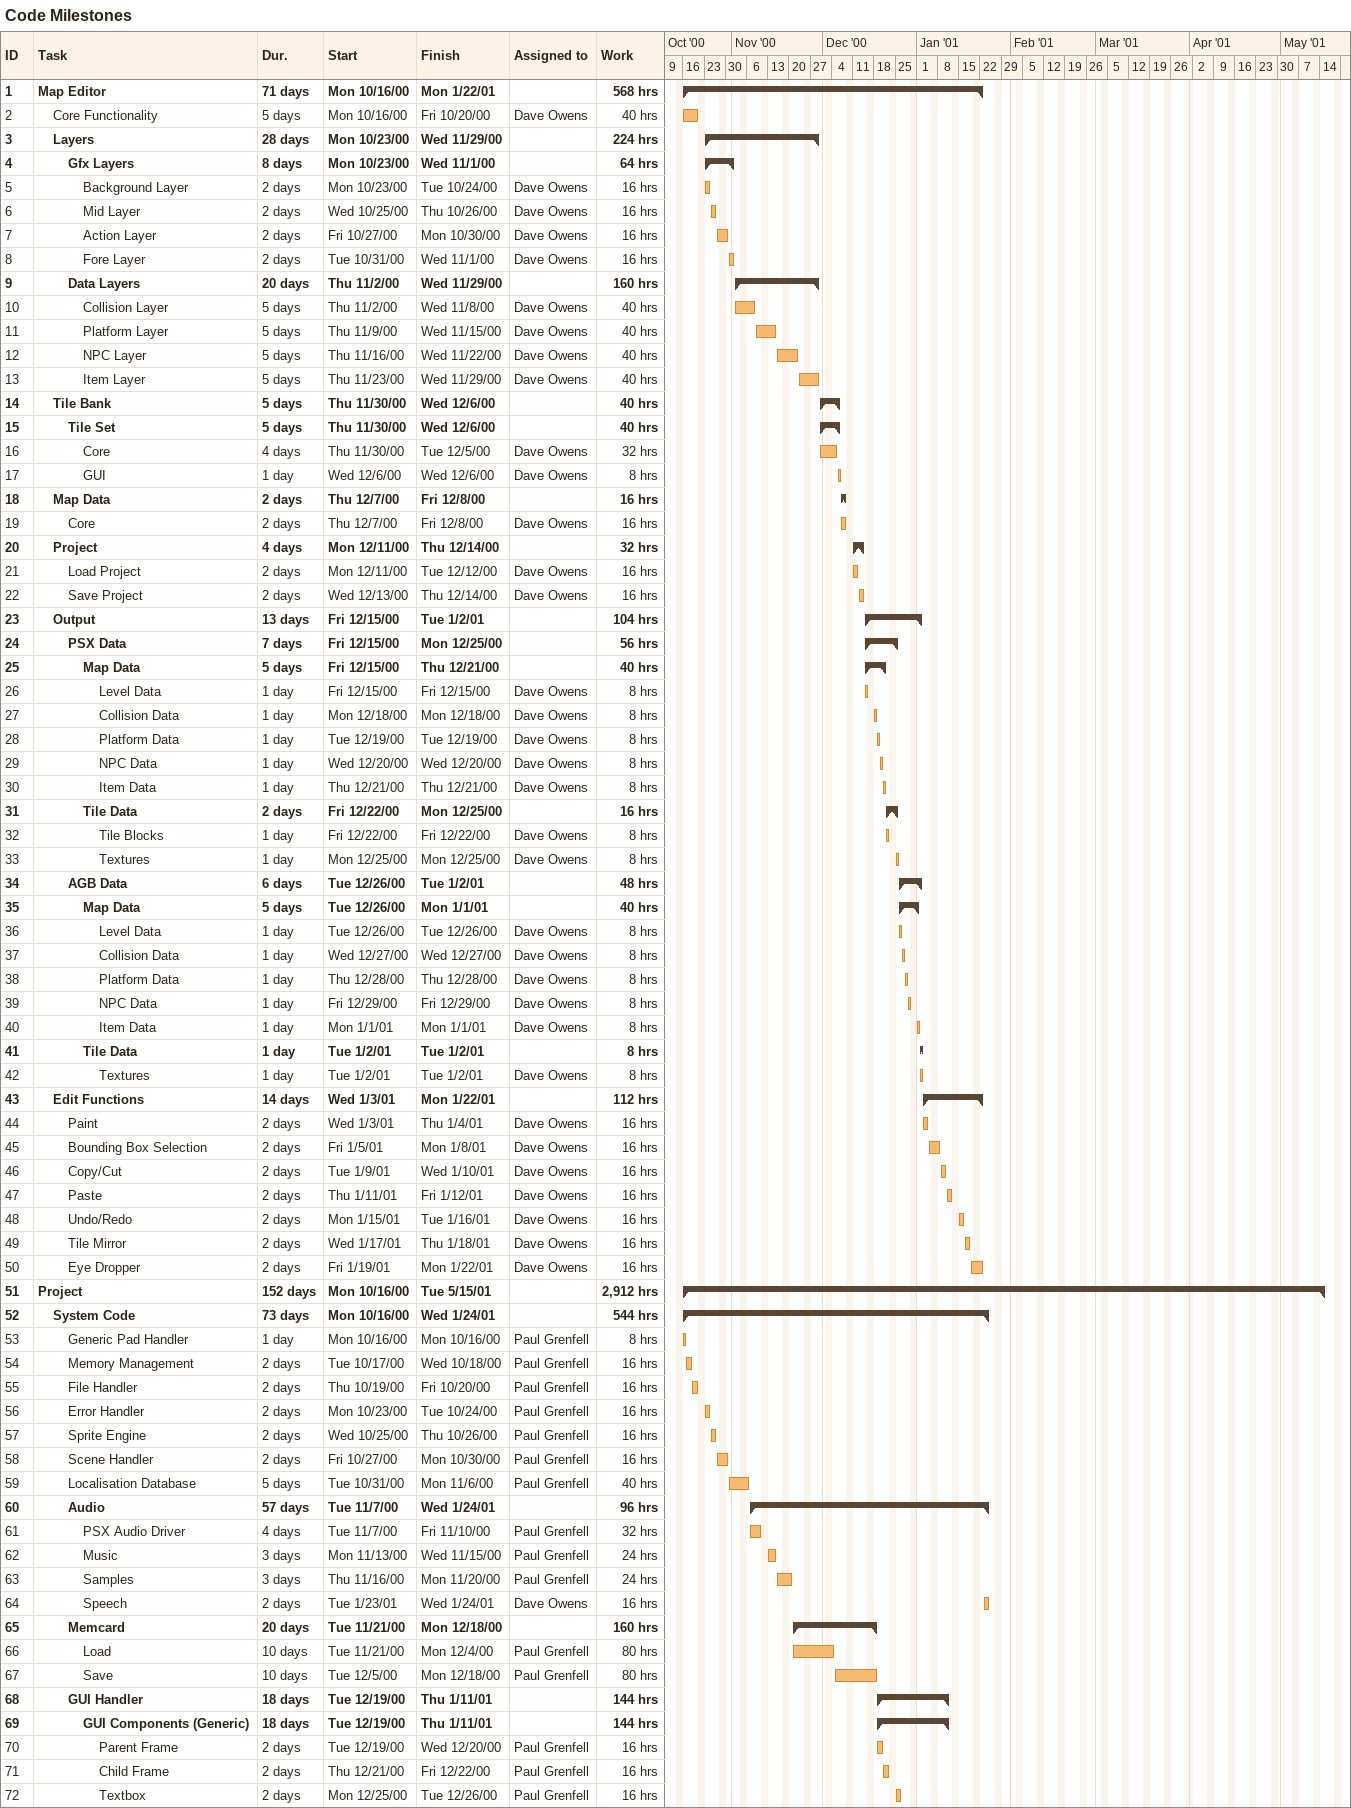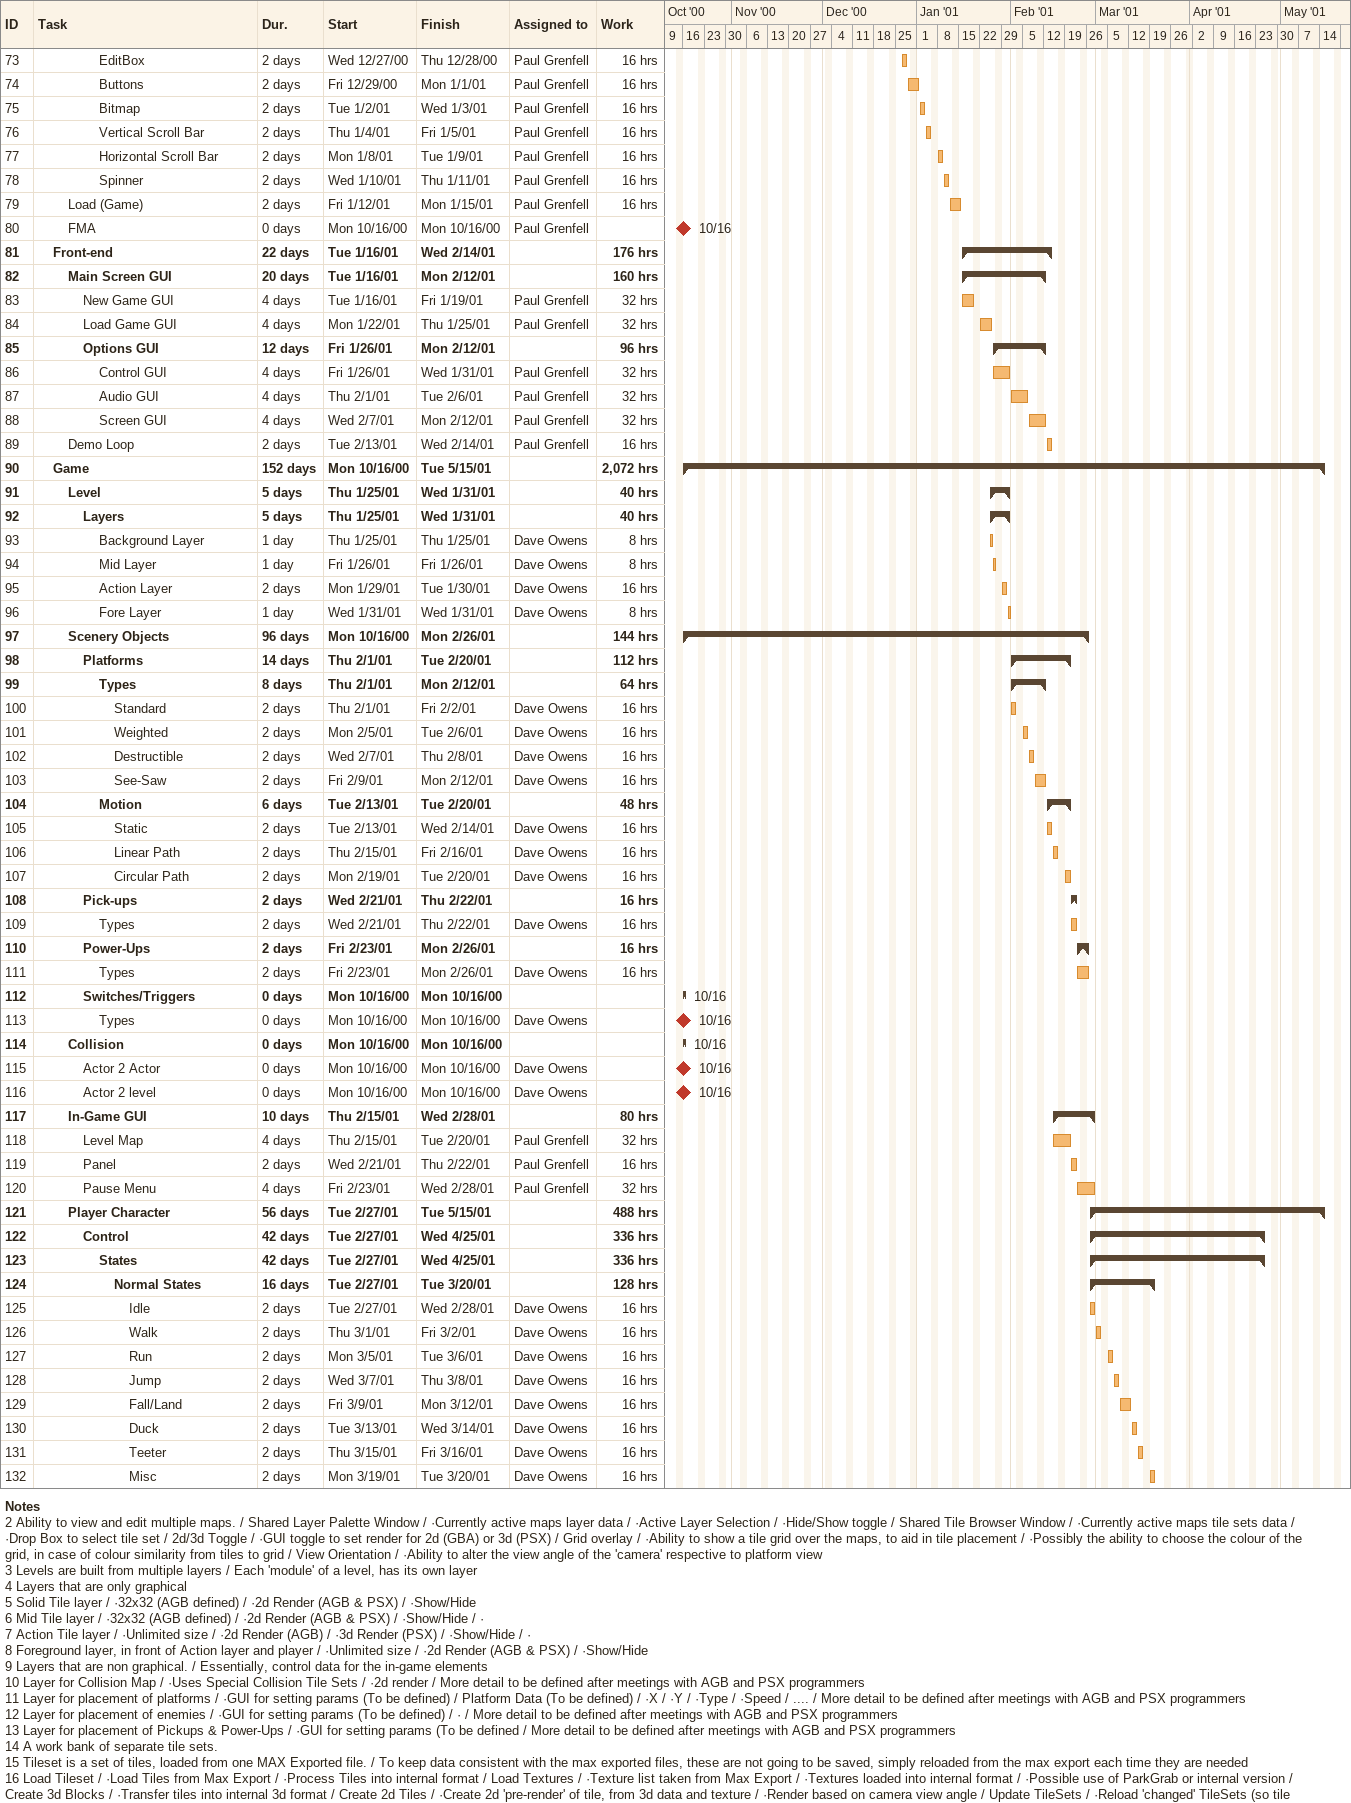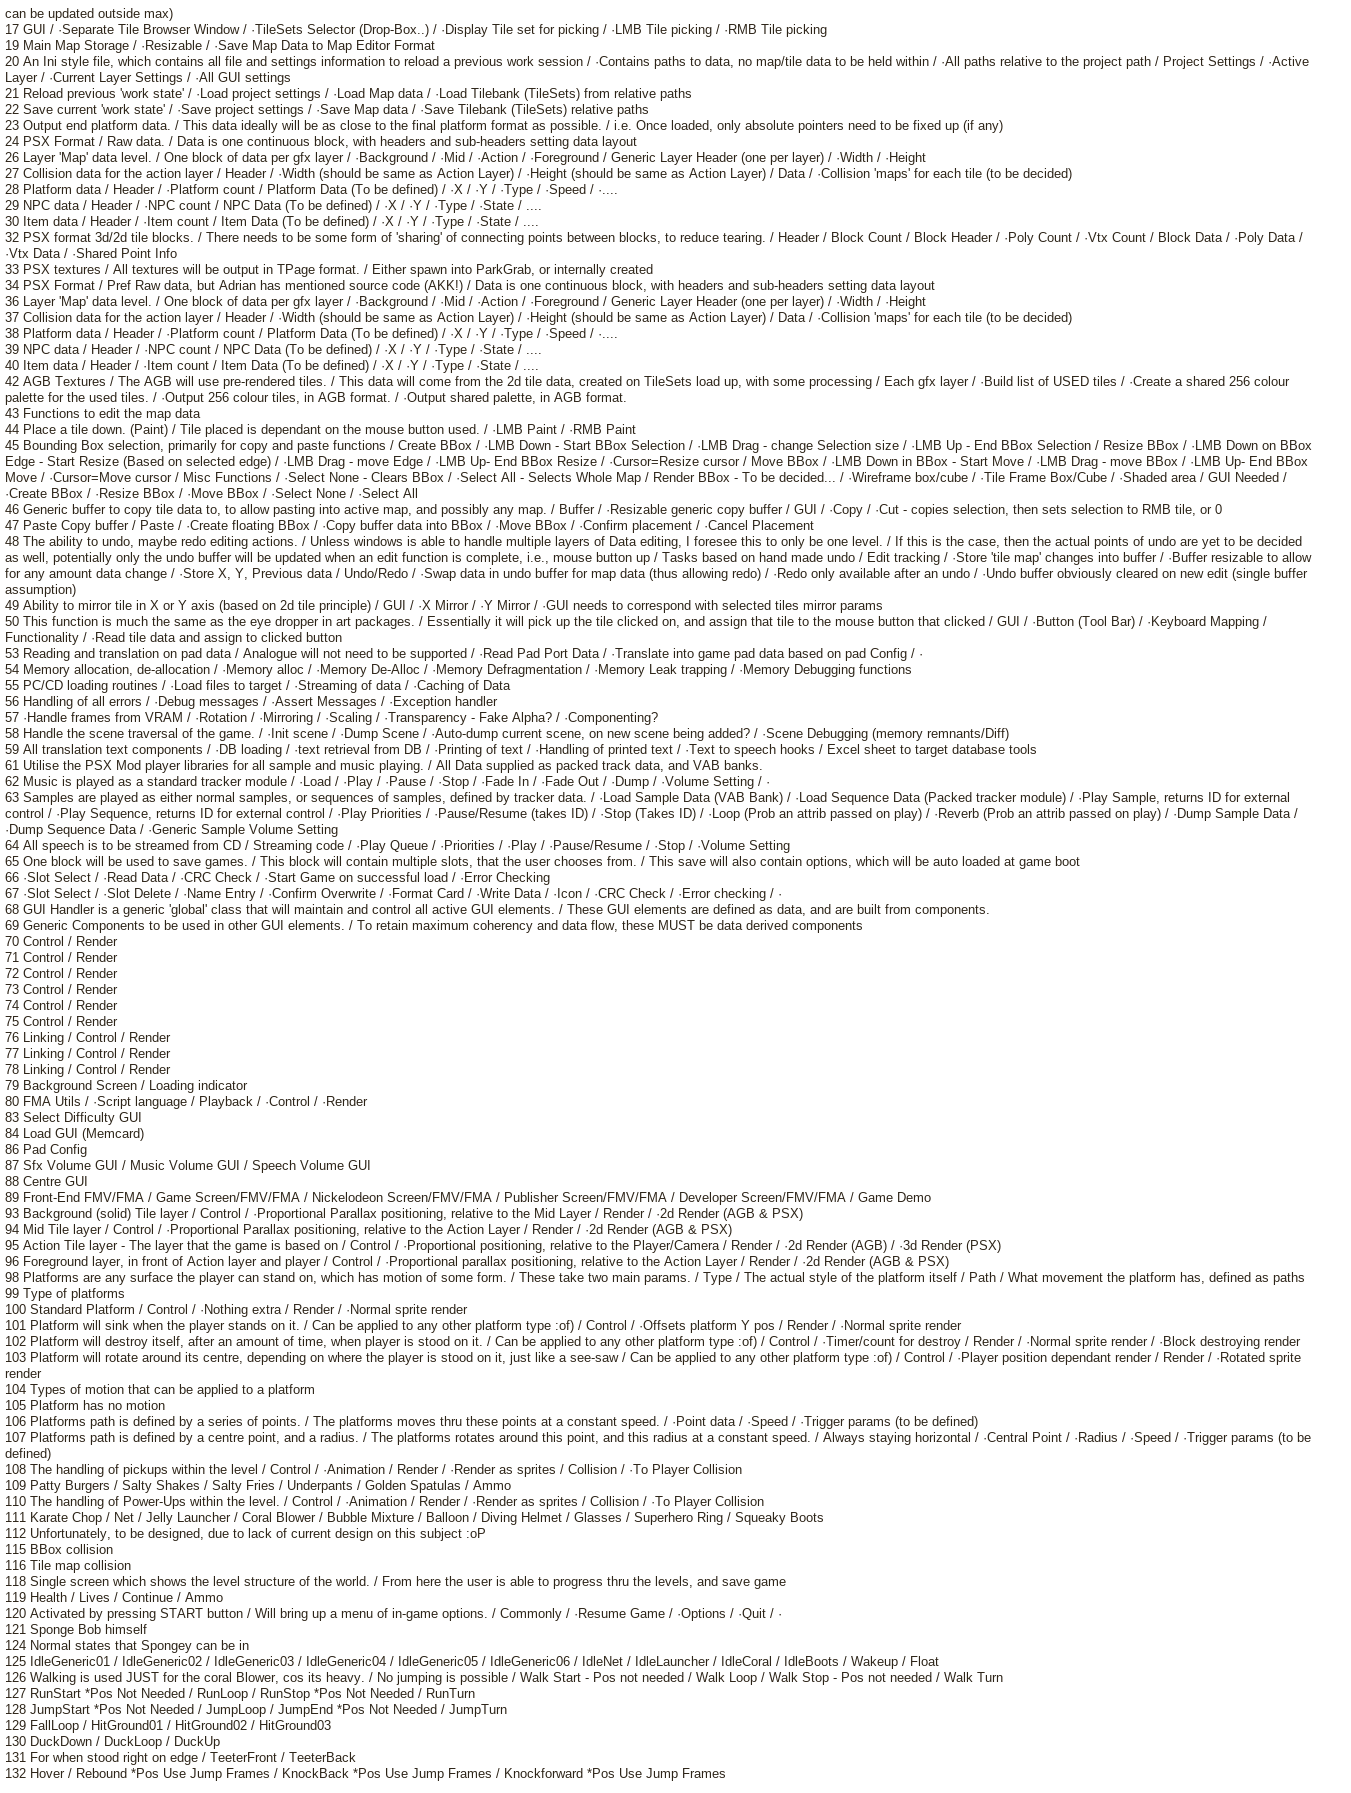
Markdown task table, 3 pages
Code Milestones

| ID | Level | Task | Duration | Start | Finish | Resources | Work (h) |
|---|---|---|---|---|---|---|---|
| 1 | 1 | **Map Editor** | 71d | 2000-10-16 | 2001-01-22 |  | 568 |
| 2 | 2 | Core Functionality | 5d | 2000-10-16 | 2000-10-20 | Dave Owens | 40 |
| 3 | 2 | **Layers** | 28d | 2000-10-23 | 2000-11-29 |  | 224 |
| 4 | 3 | **Gfx Layers** | 8d | 2000-10-23 | 2000-11-01 |  | 64 |
| 5 | 4 | Background Layer | 2d | 2000-10-23 | 2000-10-24 | Dave Owens | 16 |
| 6 | 4 | Mid Layer | 2d | 2000-10-25 | 2000-10-26 | Dave Owens | 16 |
| 7 | 4 | Action Layer | 2d | 2000-10-27 | 2000-10-30 | Dave Owens | 16 |
| 8 | 4 | Fore Layer | 2d | 2000-10-31 | 2000-11-01 | Dave Owens | 16 |
| 9 | 3 | **Data Layers** | 20d | 2000-11-02 | 2000-11-29 |  | 160 |
| 10 | 4 | Collision Layer | 5d | 2000-11-02 | 2000-11-08 | Dave Owens | 40 |
| 11 | 4 | Platform Layer | 5d | 2000-11-09 | 2000-11-15 | Dave Owens | 40 |
| 12 | 4 | NPC Layer | 5d | 2000-11-16 | 2000-11-22 | Dave Owens | 40 |
| 13 | 4 | Item Layer | 5d | 2000-11-23 | 2000-11-29 | Dave Owens | 40 |
| 14 | 2 | **Tile Bank** | 5d | 2000-11-30 | 2000-12-06 |  | 40 |
| 15 | 3 | **Tile Set** | 5d | 2000-11-30 | 2000-12-06 |  | 40 |
| 16 | 4 | Core | 4d | 2000-11-30 | 2000-12-05 | Dave Owens | 32 |
| 17 | 4 | GUI | 1d | 2000-12-06 | 2000-12-06 | Dave Owens | 8 |
| 18 | 2 | **Map Data** | 2d | 2000-12-07 | 2000-12-08 |  | 16 |
| 19 | 3 | Core | 2d | 2000-12-07 | 2000-12-08 | Dave Owens | 16 |
| 20 | 2 | **Project** | 4d | 2000-12-11 | 2000-12-14 |  | 32 |
| 21 | 3 | Load Project | 2d | 2000-12-11 | 2000-12-12 | Dave Owens | 16 |
| 22 | 3 | Save Project | 2d | 2000-12-13 | 2000-12-14 | Dave Owens | 16 |
| 23 | 2 | **Output** | 13d | 2000-12-15 | 2001-01-02 |  | 104 |
| 24 | 3 | **PSX Data** | 7d | 2000-12-15 | 2000-12-25 |  | 56 |
| 25 | 4 | **Map Data** | 5d | 2000-12-15 | 2000-12-21 |  | 40 |
| 26 | 5 | Level Data | 1d | 2000-12-15 | 2000-12-15 | Dave Owens | 8 |
| 27 | 5 | Collision Data | 1d | 2000-12-18 | 2000-12-18 | Dave Owens | 8 |
| 28 | 5 | Platform Data | 1d | 2000-12-19 | 2000-12-19 | Dave Owens | 8 |
| 29 | 5 | NPC Data | 1d | 2000-12-20 | 2000-12-20 | Dave Owens | 8 |
| 30 | 5 | Item Data | 1d | 2000-12-21 | 2000-12-21 | Dave Owens | 8 |
| 31 | 4 | **Tile Data** | 2d | 2000-12-22 | 2000-12-25 |  | 16 |
| 32 | 5 | Tile Blocks | 1d | 2000-12-22 | 2000-12-22 | Dave Owens | 8 |
| 33 | 5 | Textures | 1d | 2000-12-25 | 2000-12-25 | Dave Owens | 8 |
| 34 | 3 | **AGB Data** | 6d | 2000-12-26 | 2001-01-02 |  | 48 |
| 35 | 4 | **Map Data** | 5d | 2000-12-26 | 2001-01-01 |  | 40 |
| 36 | 5 | Level Data | 1d | 2000-12-26 | 2000-12-26 | Dave Owens | 8 |
| 37 | 5 | Collision Data | 1d | 2000-12-27 | 2000-12-27 | Dave Owens | 8 |
| 38 | 5 | Platform Data | 1d | 2000-12-28 | 2000-12-28 | Dave Owens | 8 |
| 39 | 5 | NPC Data | 1d | 2000-12-29 | 2000-12-29 | Dave Owens | 8 |
| 40 | 5 | Item Data | 1d | 2001-01-01 | 2001-01-01 | Dave Owens | 8 |
| 41 | 4 | **Tile Data** | 1d | 2001-01-02 | 2001-01-02 |  | 8 |
| 42 | 5 | Textures | 1d | 2001-01-02 | 2001-01-02 | Dave Owens | 8 |
| 43 | 2 | **Edit Functions** | 14d | 2001-01-03 | 2001-01-22 |  | 112 |
| 44 | 3 | Paint | 2d | 2001-01-03 | 2001-01-04 | Dave Owens | 16 |
| 45 | 3 | Bounding Box Selection | 2d | 2001-01-05 | 2001-01-08 | Dave Owens | 16 |
| 46 | 3 | Copy/Cut | 2d | 2001-01-09 | 2001-01-10 | Dave Owens | 16 |
| 47 | 3 | Paste | 2d | 2001-01-11 | 2001-01-12 | Dave Owens | 16 |
| 48 | 3 | Undo/Redo | 2d | 2001-01-15 | 2001-01-16 | Dave Owens | 16 |
| 49 | 3 | Tile Mirror | 2d | 2001-01-17 | 2001-01-18 | Dave Owens | 16 |
| 50 | 3 | Eye Dropper | 2d | 2001-01-19 | 2001-01-22 | Dave Owens | 16 |
| 51 | 1 | **Project** | 152d | 2000-10-16 | 2001-05-15 |  | 2912 |
| 52 | 2 | **System Code** | 73d | 2000-10-16 | 2001-01-24 |  | 544 |
| 53 | 3 | Generic Pad Handler | 1d | 2000-10-16 | 2000-10-16 | Paul Grenfell | 8 |
| 54 | 3 | Memory Management | 2d | 2000-10-17 | 2000-10-18 | Paul Grenfell | 16 |
| 55 | 3 | File Handler | 2d | 2000-10-19 | 2000-10-20 | Paul Grenfell | 16 |
| 56 | 3 | Error Handler | 2d | 2000-10-23 | 2000-10-24 | Paul Grenfell | 16 |
| 57 | 3 | Sprite Engine | 2d | 2000-10-25 | 2000-10-26 | Paul Grenfell | 16 |
| 58 | 3 | Scene Handler | 2d | 2000-10-27 | 2000-10-30 | Paul Grenfell | 16 |
| 59 | 3 | Localisation Database | 5d | 2000-10-31 | 2000-11-06 | Paul Grenfell | 40 |
| 60 | 3 | **Audio** | 57d | 2000-11-07 | 2001-01-24 |  | 96 |
| 61 | 4 | PSX Audio Driver | 4d | 2000-11-07 | 2000-11-10 | Paul Grenfell | 32 |
| 62 | 4 | Music | 3d | 2000-11-13 | 2000-11-15 | Paul Grenfell | 24 |
| 63 | 4 | Samples | 3d | 2000-11-16 | 2000-11-20 | Paul Grenfell | 24 |
| 64 | 4 | Speech | 2d | 2001-01-23 | 2001-01-24 | Dave Owens | 16 |
| 65 | 3 | **Memcard** | 20d | 2000-11-21 | 2000-12-18 |  | 160 |
| 66 | 4 | Load | 10d | 2000-11-21 | 2000-12-04 | Paul Grenfell | 80 |
| 67 | 4 | Save | 10d | 2000-12-05 | 2000-12-18 | Paul Grenfell | 80 |
| 68 | 3 | **GUI Handler** | 18d | 2000-12-19 | 2001-01-11 |  | 144 |
| 69 | 4 | **GUI Components (Generic)** | 18d | 2000-12-19 | 2001-01-11 |  | 144 |
| 70 | 5 | Parent Frame | 2d | 2000-12-19 | 2000-12-20 | Paul Grenfell | 16 |
| 71 | 5 | Child Frame | 2d | 2000-12-21 | 2000-12-22 | Paul Grenfell | 16 |
| 72 | 5 | Textbox | 2d | 2000-12-25 | 2000-12-26 | Paul Grenfell | 16 |
| 73 | 5 | EditBox | 2d | 2000-12-27 | 2000-12-28 | Paul Grenfell | 16 |
| 74 | 5 | Buttons | 2d | 2000-12-29 | 2001-01-01 | Paul Grenfell | 16 |
| 75 | 5 | Bitmap | 2d | 2001-01-02 | 2001-01-03 | Paul Grenfell | 16 |
| 76 | 5 | Vertical Scroll Bar | 2d | 2001-01-04 | 2001-01-05 | Paul Grenfell | 16 |
| 77 | 5 | Horizontal Scroll Bar | 2d | 2001-01-08 | 2001-01-09 | Paul Grenfell | 16 |
| 78 | 5 | Spinner | 2d | 2001-01-10 | 2001-01-11 | Paul Grenfell | 16 |
| 79 | 3 | Load (Game) | 2d | 2001-01-12 | 2001-01-15 | Paul Grenfell | 16 |
| 80 | 3 | FMA | 0d | 2000-10-16 | 2000-10-16 | Paul Grenfell |  |
| 81 | 2 | **Front-end** | 22d | 2001-01-16 | 2001-02-14 |  | 176 |
| 82 | 3 | **Main Screen GUI** | 20d | 2001-01-16 | 2001-02-12 |  | 160 |
| 83 | 4 | New Game GUI | 4d | 2001-01-16 | 2001-01-19 | Paul Grenfell | 32 |
| 84 | 4 | Load Game GUI | 4d | 2001-01-22 | 2001-01-25 | Paul Grenfell | 32 |
| 85 | 4 | **Options GUI** | 12d | 2001-01-26 | 2001-02-12 |  | 96 |
| 86 | 5 | Control GUI | 4d | 2001-01-26 | 2001-01-31 | Paul Grenfell | 32 |
| 87 | 5 | Audio GUI | 4d | 2001-02-01 | 2001-02-06 | Paul Grenfell | 32 |
| 88 | 5 | Screen GUI | 4d | 2001-02-07 | 2001-02-12 | Paul Grenfell | 32 |
| 89 | 3 | Demo Loop | 2d | 2001-02-13 | 2001-02-14 | Paul Grenfell | 16 |
| 90 | 2 | **Game** | 152d | 2000-10-16 | 2001-05-15 |  | 2072 |
| 91 | 3 | **Level** | 5d | 2001-01-25 | 2001-01-31 |  | 40 |
| 92 | 4 | **Layers** | 5d | 2001-01-25 | 2001-01-31 |  | 40 |
| 93 | 5 | Background Layer | 1d | 2001-01-25 | 2001-01-25 | Dave Owens | 8 |
| 94 | 5 | Mid Layer | 1d | 2001-01-26 | 2001-01-26 | Dave Owens | 8 |
| 95 | 5 | Action Layer | 2d | 2001-01-29 | 2001-01-30 | Dave Owens | 16 |
| 96 | 5 | Fore Layer | 1d | 2001-01-31 | 2001-01-31 | Dave Owens | 8 |
| 97 | 3 | **Scenery Objects** | 96d | 2000-10-16 | 2001-02-26 |  | 144 |
| 98 | 4 | **Platforms** | 14d | 2001-02-01 | 2001-02-20 |  | 112 |
| 99 | 5 | **Types** | 8d | 2001-02-01 | 2001-02-12 |  | 64 |
| 100 | 6 | Standard | 2d | 2001-02-01 | 2001-02-02 | Dave Owens | 16 |
| 101 | 6 | Weighted | 2d | 2001-02-05 | 2001-02-06 | Dave Owens | 16 |
| 102 | 6 | Destructible | 2d | 2001-02-07 | 2001-02-08 | Dave Owens | 16 |
| 103 | 6 | See-Saw | 2d | 2001-02-09 | 2001-02-12 | Dave Owens | 16 |
| 104 | 5 | **Motion** | 6d | 2001-02-13 | 2001-02-20 |  | 48 |
| 105 | 6 | Static | 2d | 2001-02-13 | 2001-02-14 | Dave Owens | 16 |
| 106 | 6 | Linear Path | 2d | 2001-02-15 | 2001-02-16 | Dave Owens | 16 |
| 107 | 6 | Circular Path | 2d | 2001-02-19 | 2001-02-20 | Dave Owens | 16 |
| 108 | 4 | **Pick-ups** | 2d | 2001-02-21 | 2001-02-22 |  | 16 |
| 109 | 5 | Types | 2d | 2001-02-21 | 2001-02-22 | Dave Owens | 16 |
| 110 | 4 | **Power-Ups** | 2d | 2001-02-23 | 2001-02-26 |  | 16 |
| 111 | 5 | Types | 2d | 2001-02-23 | 2001-02-26 | Dave Owens | 16 |
| 112 | 4 | **Switches/Triggers** | 0d | 2000-10-16 | 2000-10-16 |  |  |
| 113 | 5 | Types | 0d | 2000-10-16 | 2000-10-16 | Dave Owens |  |
| 114 | 3 | **Collision** | 0d | 2000-10-16 | 2000-10-16 |  |  |
| 115 | 4 | Actor 2 Actor | 0d | 2000-10-16 | 2000-10-16 | Dave Owens |  |
| 116 | 4 | Actor 2 level | 0d | 2000-10-16 | 2000-10-16 | Dave Owens |  |
| 117 | 3 | **In-Game GUI** | 10d | 2001-02-15 | 2001-02-28 |  | 80 |
| 118 | 4 | Level Map | 4d | 2001-02-15 | 2001-02-20 | Paul Grenfell | 32 |
| 119 | 4 | Panel | 2d | 2001-02-21 | 2001-02-22 | Paul Grenfell | 16 |
| 120 | 4 | Pause Menu | 4d | 2001-02-23 | 2001-02-28 | Paul Grenfell | 32 |
| 121 | 3 | **Player Character** | 56d | 2001-02-27 | 2001-05-15 |  | 488 |
| 122 | 4 | **Control** | 42d | 2001-02-27 | 2001-04-25 |  | 336 |
| 123 | 5 | **States** | 42d | 2001-02-27 | 2001-04-25 |  | 336 |
| 124 | 6 | **Normal States** | 16d | 2001-02-27 | 2001-03-20 |  | 128 |
| 125 | 7 | Idle | 2d | 2001-02-27 | 2001-02-28 | Dave Owens | 16 |
| 126 | 7 | Walk | 2d | 2001-03-01 | 2001-03-02 | Dave Owens | 16 |
| 127 | 7 | Run | 2d | 2001-03-05 | 2001-03-06 | Dave Owens | 16 |
| 128 | 7 | Jump | 2d | 2001-03-07 | 2001-03-08 | Dave Owens | 16 |
| 129 | 7 | Fall/Land | 2d | 2001-03-09 | 2001-03-12 | Dave Owens | 16 |
| 130 | 7 | Duck | 2d | 2001-03-13 | 2001-03-14 | Dave Owens | 16 |
| 131 | 7 | Teeter | 2d | 2001-03-15 | 2001-03-16 | Dave Owens | 16 |
| 132 | 7 | Misc | 2d | 2001-03-19 | 2001-03-20 | Dave Owens | 16 |

Notes
- 2: Ability to view and edit multiple maps. / Shared Layer Palette Window / ·Currently active maps layer data / ·Active Layer Selection / ·Hide/Show toggle / Shared Tile Browser Window / ·Currently active maps tile sets data / ·Drop Box to select tile set / 2d/3d Toggle / ·GUI toggle to set render for 2d (GBA) or 3d (PSX) / Grid overlay / ·Ability to show a tile grid over the maps, to aid in tile placement / ·Possibly the ability to choose the colour of the grid, in case of colour similarity from tiles to grid / View Orientation / ·Ability to alter the view angle of the 'camera' respective to platform view
- 3: Levels are built from multiple layers / Each 'module' of a level, has its own layer
- 4: Layers that are only graphical
- 5: Solid Tile layer / ·32x32 (AGB defined) / ·2d Render (AGB & PSX) / ·Show/Hide
- 6: Mid Tile layer / ·32x32 (AGB defined) / ·2d Render (AGB & PSX) / ·Show/Hide / ·
- 7: Action Tile layer / ·Unlimited size / ·2d Render (AGB) / ·3d Render (PSX) / ·Show/Hide / ·
- 8: Foreground layer, in front of Action layer and player / ·Unlimited size / ·2d Render (AGB & PSX) / ·Show/Hide
- 9: Layers that are non graphical. / Essentially, control data for the in-game elements
- 10: Layer for Collision Map / ·Uses Special Collision Tile Sets / ·2d render / More detail to be defined after meetings with AGB and PSX programmers
- 11: Layer for placement of platforms / ·GUI for setting params (To be defined) / Platform Data (To be defined) / ·X / ·Y / ·Type / ·Speed / .... / More detail to be defined after meetings with AGB and PSX programmers
- 12: Layer for placement of enemies / ·GUI for setting params (To be defined) / · / More detail to be defined after meetings with AGB and PSX programmers
- 13: Layer for placement of Pickups & Power-Ups / ·GUI for setting params (To be defined / More detail to be defined after meetings with AGB and PSX programmers
- 14: A work bank of separate tile sets.
- 15: Tileset is a set of tiles, loaded from one MAX Exported file. / To keep data consistent with the max exported files, these are not going to be saved, simply reloaded from the max export each time they are needed
- 16: Load Tileset / ·Load Tiles from Max Export / ·Process Tiles into internal format / Load Textures / ·Texture list taken from Max Export / ·Textures loaded into internal format / ·Possible use of ParkGrab or internal version / Create 3d Blocks / ·Transfer tiles into internal 3d format / Create 2d Tiles / ·Create 2d 'pre-render' of tile, from 3d data and texture / ·Render based on camera view angle / Update TileSets / ·Reload 'changed' TileSets (so tile can be updated outside max)
- 17: GUI / ·Separate Tile Browser Window / ·TileSets Selector (Drop-Box..) / ·Display Tile set for picking / ·LMB Tile picking / ·RMB Tile picking
- 19: Main Map Storage / ·Resizable / ·Save Map Data to Map Editor Format
- 20: An Ini style file, which contains all file and settings information to reload a previous work session / ·Contains paths to data, no map/tile data to be held within / ·All paths relative to the project path / Project Settings / ·Active Layer / ·Current Layer Settings / ·All GUI settings
- 21: Reload previous 'work state' / ·Load project settings / ·Load Map data / ·Load Tilebank (TileSets) from relative paths
- 22: Save current 'work state' / ·Save project settings / ·Save Map data / ·Save Tilebank (TileSets) relative paths
- 23: Output end platform data. / This data ideally will be as close to the final platform format as possible. / i.e. Once loaded, only absolute pointers need to be fixed up (if any)
- 24: PSX Format / Raw data. / Data is one continuous block, with headers and sub-headers setting data layout
- 26: Layer 'Map' data level. / One block of data per gfx layer / ·Background / ·Mid / ·Action / ·Foreground / Generic Layer Header (one per layer) / ·Width / ·Height
- 27: Collision data for the action layer / Header / ·Width (should be same as Action Layer) / ·Height (should be same as Action Layer) / Data / ·Collision 'maps' for each tile (to be decided)
- 28: Platform data / Header / ·Platform count / Platform Data (To be defined) / ·X / ·Y / ·Type / ·Speed / ·....
- 29: NPC data / Header / ·NPC count / NPC Data (To be defined) / ·X / ·Y / ·Type / ·State / ....
- 30: Item data / Header / ·Item count / Item Data (To be defined) / ·X / ·Y / ·Type / ·State / ....
- 32: PSX format 3d/2d tile blocks. / There needs to be some form of 'sharing' of connecting points between blocks, to reduce tearing. / Header / Block Count / Block Header / ·Poly Count / ·Vtx Count / Block Data / ·Poly Data / ·Vtx Data / ·Shared Point Info
- 33: PSX textures / All textures will be output in TPage format. / Either spawn into ParkGrab, or internally created
- 34: PSX Format / Pref Raw data, but Adrian has mentioned source code (AKK!) / Data is one continuous block, with headers and sub-headers setting data layout
- 36: Layer 'Map' data level. / One block of data per gfx layer / ·Background / ·Mid / ·Action / ·Foreground / Generic Layer Header (one per layer) / ·Width / ·Height
- 37: Collision data for the action layer / Header / ·Width (should be same as Action Layer) / ·Height (should be same as Action Layer) / Data / ·Collision 'maps' for each tile (to be decided)
- 38: Platform data / Header / ·Platform count / Platform Data (To be defined) / ·X / ·Y / ·Type / ·Speed / ·....
- 39: NPC data / Header / ·NPC count / NPC Data (To be defined) / ·X / ·Y / ·Type / ·State / ....
- 40: Item data / Header / ·Item count / Item Data (To be defined) / ·X / ·Y / ·Type / ·State / ....
- 42: AGB Textures / The AGB will use pre-rendered tiles. / This data will come from the 2d tile data, created on TileSets load up, with some processing / Each gfx layer / ·Build list of USED tiles / ·Create a shared 256 colour palette for the used tiles. / ·Output 256 colour tiles, in AGB format. / ·Output shared palette, in AGB format.
- 43: Functions to edit the map data
- 44: Place a tile down. (Paint) / Tile placed is dependant on the mouse button used. / ·LMB Paint / ·RMB Paint
- 45: Bounding Box selection, primarily for copy and paste functions / Create BBox / ·LMB Down - Start BBox Selection / ·LMB Drag - change Selection size / ·LMB Up - End BBox Selection / Resize BBox / ·LMB Down on BBox Edge - Start Resize (Based on selected edge) / ·LMB Drag - move Edge / ·LMB Up- End BBox Resize / ·Cursor=Resize cursor / Move BBox / ·LMB Down in BBox - Start Move / ·LMB Drag - move BBox / ·LMB Up- End BBox Move / ·Cursor=Move cursor / Misc Functions / ·Select None - Clears BBox / ·Select All - Selects Whole Map / Render BBox - To be decided... / ·Wireframe box/cube / ·Tile Frame Box/Cube / ·Shaded area / GUI Needed / ·Create BBox / ·Resize BBox / ·Move BBox / ·Select None / ·Select All
- 46: Generic buffer to copy tile data to, to allow pasting into active map, and possibly any map. / Buffer / ·Resizable generic copy buffer / GUI / ·Copy / ·Cut - copies selection, then sets selection to RMB tile, or 0
- 47: Paste Copy buffer / Paste / ·Create floating BBox / ·Copy buffer data into BBox / ·Move BBox / ·Confirm placement / ·Cancel Placement
- 48: The ability to undo, maybe redo editing actions. / Unless windows is able to handle multiple layers of Data editing, I foresee this to only be one level. / If this is the case, then the actual points of undo are yet to be decided as well, potentially only the undo buffer will be updated when an edit function is complete, i.e., mouse button up / Tasks based on hand made undo / Edit tracking / ·Store 'tile map' changes into buffer / ·Buffer resizable to allow for any amount data change / ·Store X, Y, Previous data / Undo/Redo / ·Swap data in undo buffer for map data (thus allowing redo) / ·Redo only available after an undo / ·Undo buffer obviously cleared on new edit (single buffer assumption)
- 49: Ability to mirror tile in X or Y axis (based on 2d tile principle) / GUI / ·X Mirror / ·Y Mirror / ·GUI needs to correspond with selected tiles mirror params
- 50: This function is much the same as the eye dropper in art packages. / Essentially it will pick up the tile clicked on, and assign that tile to the mouse button that clicked / GUI / ·Button (Tool Bar) / ·Keyboard Mapping / Functionality / ·Read tile data and assign to clicked button
- 53: Reading and translation on pad data / Analogue will not need to be supported / ·Read Pad Port Data / ·Translate into game pad data based on pad Config / ·
- 54: Memory allocation, de-allocation / ·Memory alloc / ·Memory De-Alloc / ·Memory Defragmentation / ·Memory Leak trapping / ·Memory Debugging functions
- 55: PC/CD loading routines / ·Load files to target / ·Streaming of data / ·Caching of Data
- 56: Handling of all errors / ·Debug messages / ·Assert Messages / ·Exception handler
- 57: ·Handle frames from VRAM / ·Rotation / ·Mirroring / ·Scaling / ·Transparency - Fake Alpha? / ·Componenting?
- 58: Handle the scene traversal of the game. / ·Init scene / ·Dump Scene / ·Auto-dump current scene, on new scene being added? / ·Scene Debugging (memory remnants/Diff)
- 59: All translation text components / ·DB loading / ·text retrieval from DB / ·Printing of text / ·Handling of printed text / ·Text to speech hooks / Excel sheet to target database tools
- 61: Utilise the PSX Mod player libraries for all sample and music playing. / All Data supplied as packed track data, and VAB banks.
- 62: Music is played as a standard tracker module / ·Load / ·Play / ·Pause / ·Stop / ·Fade In / ·Fade Out / ·Dump / ·Volume Setting / ·
- 63: Samples are played as either normal samples, or sequences of samples, defined by tracker data. / ·Load Sample Data (VAB Bank) / ·Load Sequence Data (Packed tracker module) / ·Play Sample, returns ID for external control / ·Play Sequence, returns ID for external control / ·Play Priorities / ·Pause/Resume (takes ID) / ·Stop (Takes ID) / ·Loop (Prob an attrib passed on play) / ·Reverb (Prob an attrib passed on play) / ·Dump Sample Data / ·Dump Sequence Data / ·Generic Sample Volume Setting
- 64: All speech is to be streamed from CD / Streaming code / ·Play Queue / ·Priorities / ·Play / ·Pause/Resume / ·Stop / ·Volume Setting
- 65: One block will be used to save games. / This block will contain multiple slots, that the user chooses from. / This save will also contain options, which will be auto loaded at game boot
- 66: ·Slot Select / ·Read Data / ·CRC Check / ·Start Game on successful load / ·Error Checking
- 67: ·Slot Select / ·Slot Delete / ·Name Entry / ·Confirm Overwrite / ·Format Card / ·Write Data / ·Icon / ·CRC Check / ·Error checking / ·
- 68: GUI Handler is a generic 'global' class that will maintain and control all active GUI elements. / These GUI elements are defined as data, and are built from components.
- 69: Generic Components to be used in other GUI elements. / To retain maximum coherency and data flow, these MUST be data derived components
- 70: Control / Render
- 71: Control / Render
- 72: Control / Render
- 73: Control / Render
- 74: Control / Render
- 75: Control / Render
- 76: Linking / Control / Render
- 77: Linking / Control / Render
- 78: Linking / Control / Render
- 79: Background Screen / Loading indicator
- 80: FMA Utils / ·Script language / Playback / ·Control / ·Render
- 83: Select Difficulty GUI
- 84: Load GUI (Memcard)
- 86: Pad Config
- 87: Sfx Volume GUI / Music Volume GUI / Speech Volume GUI
- 88: Centre GUI
- 89: Front-End FMV/FMA / Game Screen/FMV/FMA / Nickelodeon Screen/FMV/FMA / Publisher Screen/FMV/FMA / Developer Screen/FMV/FMA / Game Demo
- 93: Background (solid) Tile layer / Control / ·Proportional Parallax positioning, relative to the Mid Layer / Render / ·2d Render (AGB & PSX)
- 94: Mid Tile layer / Control / ·Proportional Parallax positioning, relative to the Action Layer / Render / ·2d Render (AGB & PSX)
- 95: Action Tile layer - The layer that the game is based on / Control / ·Proportional positioning, relative to the Player/Camera / Render / ·2d Render (AGB) / ·3d Render (PSX)
- 96: Foreground layer, in front of Action layer and player / Control / ·Proportional parallax positioning, relative to the Action Layer / Render / ·2d Render (AGB & PSX)
- 98: Platforms are any surface the player can stand on, which has motion of some form. / These take two main params. / Type / The actual style of the platform itself / Path / What movement the platform has, defined as paths
- 99: Type of platforms
- 100: Standard Platform / Control / ·Nothing extra / Render / ·Normal sprite render
- 101: Platform will sink when the player stands on it. / Can be applied to any other platform type :of) / Control / ·Offsets platform Y pos / Render / ·Normal sprite render
- 102: Platform will destroy itself, after an amount of time, when player is stood on it. / Can be applied to any other platform type :of) / Control / ·Timer/count for destroy / Render / ·Normal sprite render / ·Block destroying render
- 103: Platform will rotate around its centre, depending on where the player is stood on it, just like a see-saw / Can be applied to any other platform type :of) / Control / ·Player position dependant render / Render / ·Rotated sprite render
- 104: Types of motion that can be applied to a platform
- 105: Platform has no motion
- 106: Platforms path is defined by a series of points. / The platforms moves thru these points at a constant speed. / ·Point data / ·Speed / ·Trigger params (to be defined)
- 107: Platforms path is defined by a centre point, and a radius. / The platforms rotates around this point, and this radius at a constant speed. / Always staying horizontal / ·Central Point / ·Radius / ·Speed / ·Trigger params (to be defined)
- 108: The handling of pickups within the level / Control / ·Animation / Render / ·Render as sprites / Collision / ·To Player Collision
- 109: Patty Burgers / Salty Shakes / Salty Fries / Underpants / Golden Spatulas / Ammo
- 110: The handling of Power-Ups within the level. / Control / ·Animation / Render / ·Render as sprites / Collision / ·To Player Collision
- 111: Karate Chop / Net / Jelly Launcher / Coral Blower / Bubble Mixture / Balloon / Diving Helmet / Glasses / Superhero Ring / Squeaky Boots
- 112: Unfortunately, to be designed, due to lack of current design on this subject :oP
- 115: BBox collision
- 116: Tile map collision
- 118: Single screen which shows the level structure of the world. / From here the user is able to progress thru the levels, and save game
- 119: Health / Lives / Continue / Ammo
- 120: Activated by pressing START button / Will bring up a menu of in-game options. / Commonly / ·Resume Game / ·Options / ·Quit / ·
- 121: Sponge Bob himself
- 124: Normal states that Spongey can be in
- 125: IdleGeneric01 / IdleGeneric02 / IdleGeneric03 / IdleGeneric04 / IdleGeneric05 / IdleGeneric06 / IdleNet / IdleLauncher / IdleCoral / IdleBoots / Wakeup / Float
- 126: Walking is used JUST for the coral Blower, cos its heavy. / No jumping is possible / Walk Start - Pos not needed / Walk Loop / Walk Stop - Pos not needed / Walk Turn
- 127: RunStart *Pos Not Needed / RunLoop / RunStop *Pos Not Needed / RunTurn
- 128: JumpStart *Pos Not Needed / JumpLoop / JumpEnd *Pos Not Needed / JumpTurn
- 129: FallLoop / HitGround01 / HitGround02 / HitGround03
- 130: DuckDown / DuckLoop / DuckUp
- 131: For when stood right on edge / TeeterFront / TeeterBack
- 132: Hover / Rebound *Pos Use Jump Frames / KnockBack *Pos Use Jump Frames / Knockforward *Pos Use Jump Frames
